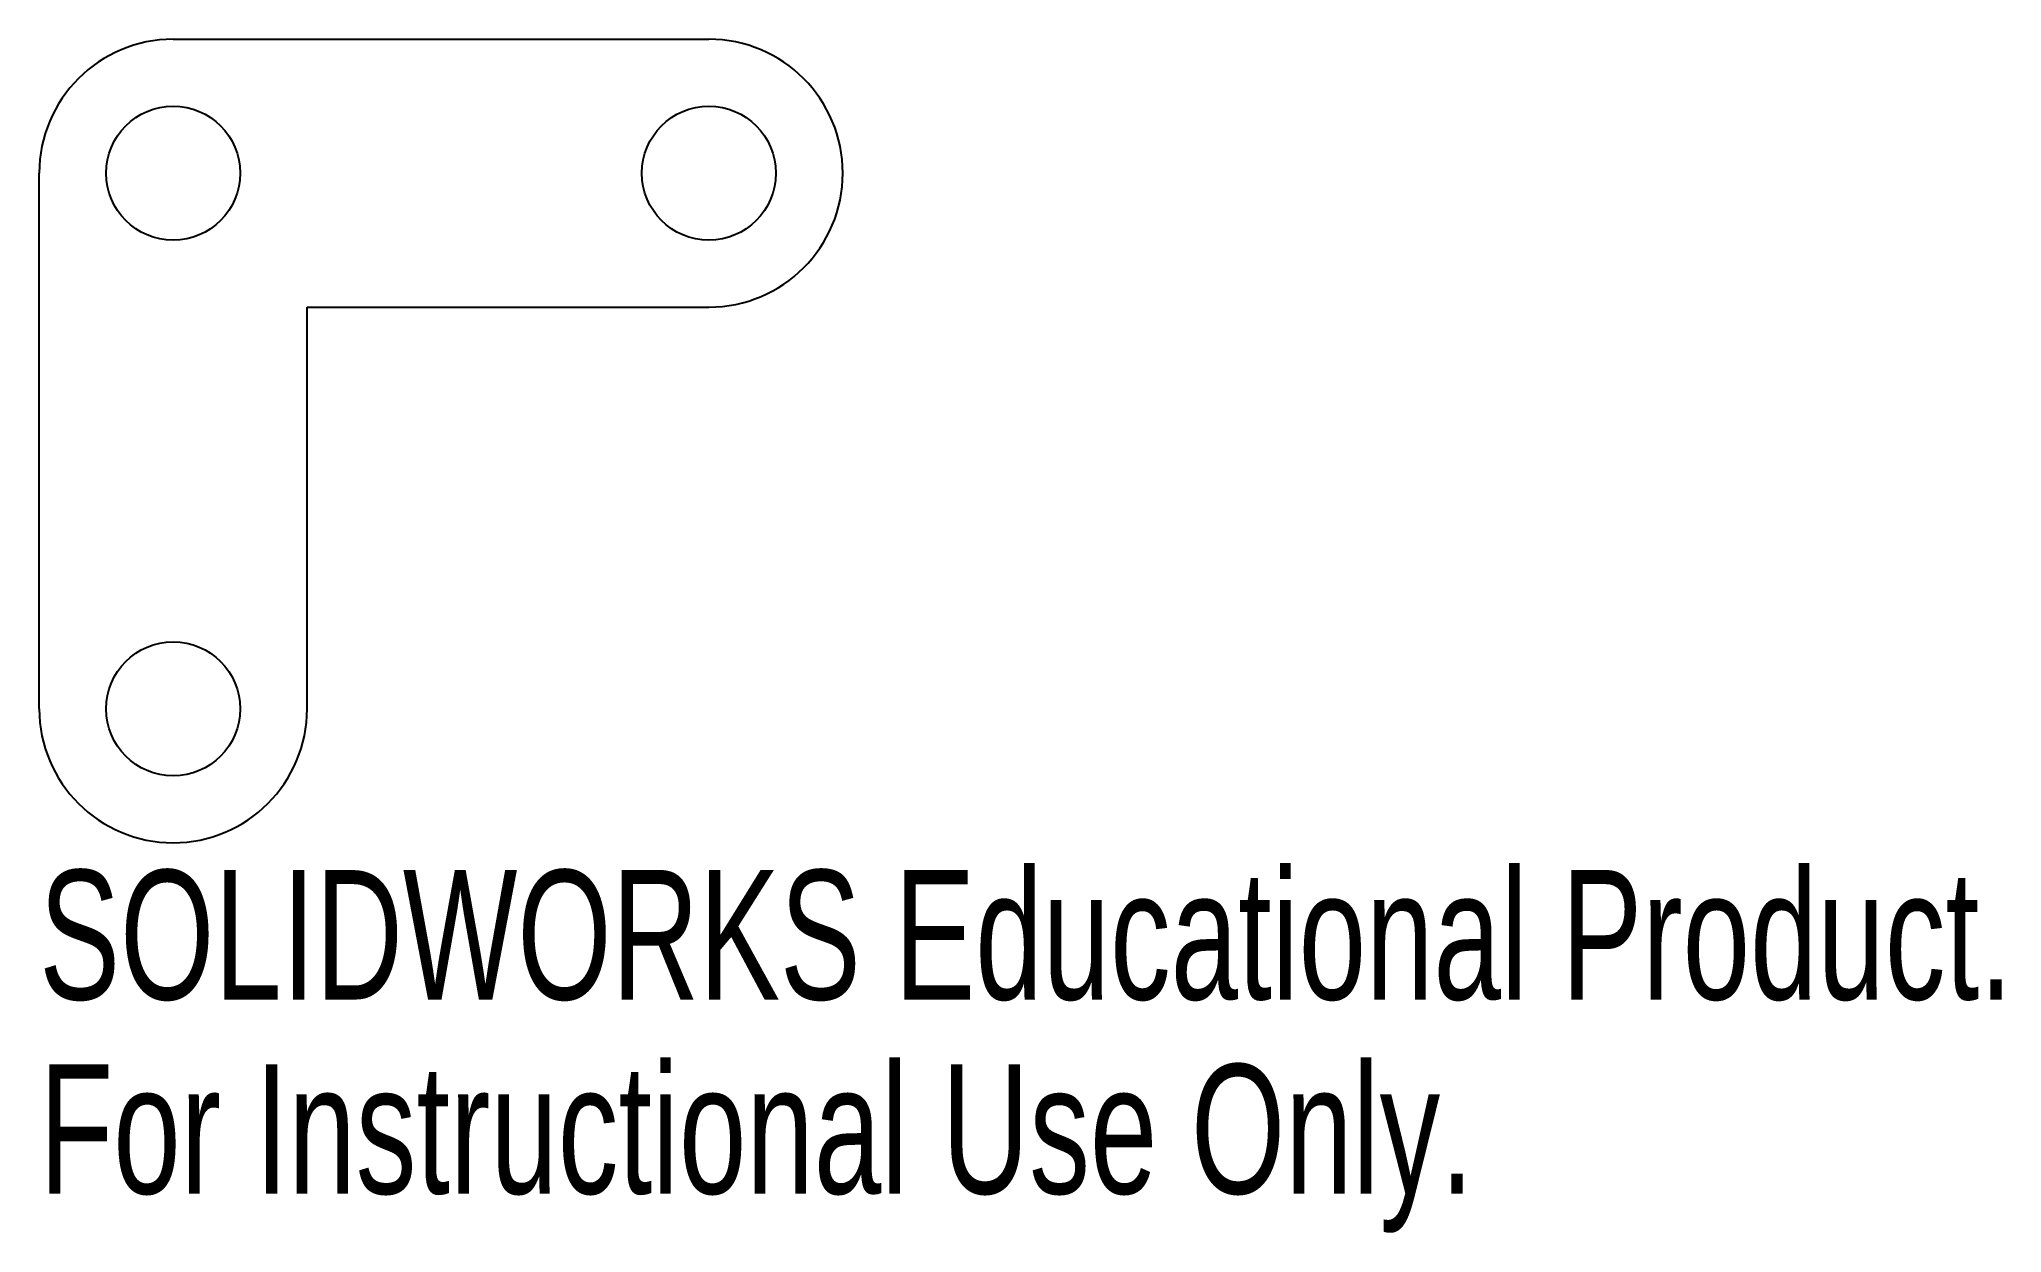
# Model space of a CAD drawing. Header units: millimetres. Extents: x 4 to 77.3, y -7.9 to 36.7.
import ezdxf

# ---------------------------------------------------------------- set-up
doc = ezdxf.new("R2010")
doc.units = ezdxf.units.MM
doc.styles.add('SLDTEXTSTYLE0', font='TXT', dxfattribs={"width": 0.7})

msp = doc.modelspace()

# ---------------------------------------------------------------- linework, layer by layer
at = {"color": 7, "linetype": 'Continuous', "lineweight": 25}
for p, q in [((9.001, 36.666), (29.001, 36.666)), ((4.001, 11.666), (4.001, 31.666)), ((14.001, 11.666), (14.001, 26.666)), ((14.001, 26.666), (29.001, 26.666))]:
    msp.add_line(p, q, dxfattribs=at)
for centre in [(9.001, 31.666), (29.001, 31.666), (9.001, 11.666)]:
    msp.add_circle(centre, 2.5, dxfattribs=at)
for centre, start, end in [((9.001, 31.666), 90, 180), ((29.001, 31.666), 270, 90), ((9.001, 11.666), 180, 0)]:
    msp.add_arc(centre, 5, start, end, dxfattribs=at)

# ---------------------------------------------------------------- texts
at = {"color": 7, "linetype": 'Continuous', "char_height": 4.83362, "attachment_point": 1, "style": 'SLDTEXTSTYLE0'}
for s, insert in [('SOLIDWORKS Educational Product.', (4.001, 5.647)), ('For Instructional Use Only.', (4.001, -1.604))]:
    msp.add_mtext(s, dxfattribs=dict(at, insert=insert))

doc.saveas('drawing.dxf')
